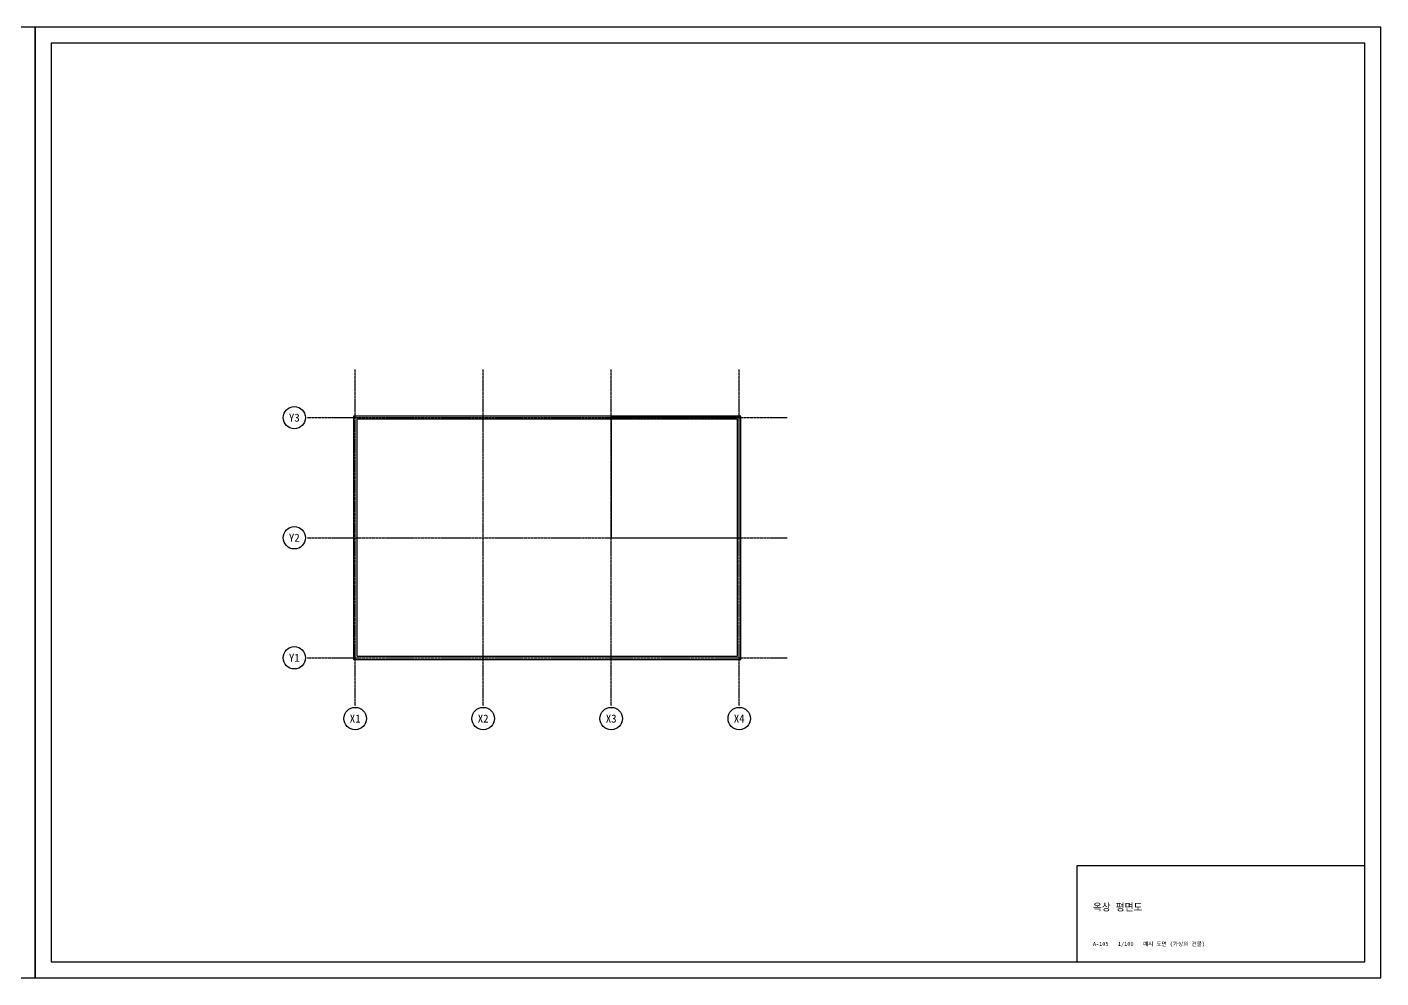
# Model space of a CAD drawing. Header units: millimetres. Extents: x 0 to 420500, y 0 to 59400.
# Drawn here: x 335900 to 420500, y 0 to 59400 of the extents above; entities that cross this region are included whole.
import ezdxf
from ezdxf.enums import TextEntityAlignment as Align

# ---------------------------------------------------------------- set-up
doc = ezdxf.new("R2010")
doc.units = ezdxf.units.MM
doc.linetypes.add('CENTER', pattern=[5.08, 3.175, -0.635, 0.635, -0.635])
for name, color, linetype in [('A-GRID', 1, 'Continuous'), ('A-PARA', 5, 'Continuous'), ('A-WALL', 7, 'Continuous'), ('SHEET', 7, 'Continuous')]:
    doc.layers.add(name, color=color, linetype=linetype)

msp = doc.modelspace()

# ---------------------------------------------------------------- linework, layer by layer
at = {"layer": 'A-GRID', "linetype": 'CENTER'}
for p, q in [((356400, 17000), (356400, 38000)), ((364400, 17000), (364400, 38000)), ((372400, 17000), (372400, 38000)), ((380400, 17000), (380400, 38000)), ((353400, 35000), (383400, 35000)), ((353400, 27500), (383400, 27500)), ((353400, 20000), (383400, 20000))]:
    msp.add_line(p, q, dxfattribs=at)
at = {"layer": 'A-GRID'}
for centre in [(352600, 35000), (352600, 27500), (352600, 20000), (356400, 16200), (364400, 16200), (372400, 16200), (380400, 16200)]:
    msp.add_circle(centre, 700, dxfattribs=at)
at = {"layer": 'A-PARA'}
for points in [[(356300, 19900), (380500, 19900), (380500, 35100), (356300, 35100)], [(356500, 20100), (380300, 20100), (380300, 34900), (356500, 34900)]]:
    msp.add_lwpolyline(points, close=True, dxfattribs=at)
at = {"layer": 'A-WALL'}
msp.add_lwpolyline([(372400, 27500), (380400, 27500), (380400, 35000), (372400, 35000)], close=True, dxfattribs=at)
at = {"layer": 'SHEET'}
for points in [[(252300, 0), (336400, 0), (336400, 59400), (252300, 59400)], [(336400, 0), (420500, 0), (420500, 59400), (336400, 59400)], [(337400, 1000), (419500, 1000), (419500, 58400), (337400, 58400)], [(401500, 1000), (419500, 1000), (419500, 7000), (401500, 7000)]]:
    msp.add_lwpolyline(points, close=True, dxfattribs=at)

# ---------------------------------------------------------------- texts
at = {"layer": 'A-GRID'}
for s, p in [('Y3', (352600, 35000)), ('Y2', (352600, 27500)), ('Y1', (352600, 20000)), ('X1', (356400, 16200)), ('X2', (364400, 16200)), ('X3', (372400, 16200)), ('X4', (380400, 16200))]:
    msp.add_text(s, height=500, dxfattribs=at).set_placement(p, align=Align.MIDDLE_CENTER)
at = {"layer": 'SHEET'}
for s, height, p in [('옥상 평면도', 450, (402500, 4200)), ('A-105   1/100   예시 도면 (가상의 건물)', 250, (402500, 2000))]:
    msp.add_text(s, height=height, dxfattribs=at).set_placement(p)

doc.saveas('drawing.dxf')
